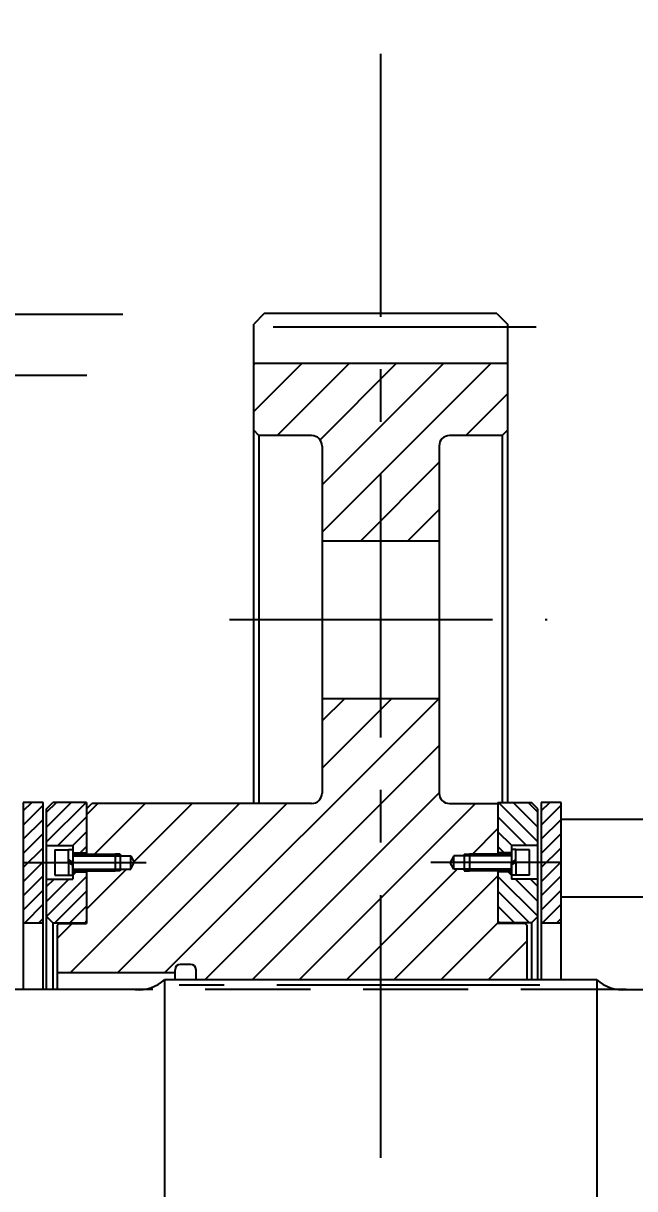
# Model space of a CAD drawing. Header units: millimetres. Extents: x 0 to 8400, y -2453 to 5940.
# Drawn here: x 3791 to 4372, y 3141 to 4249 of the extents above; entities that cross this region are included whole.
import ezdxf

# ---------------------------------------------------------------- set-up
doc = ezdxf.new("R2010")
doc.units = ezdxf.units.MM
doc.header["$LTSCALE"] = 200
doc.linetypes.add('F', pattern=[0.75, 0.5, -0.25])
doc.linetypes.add('G', pattern=[2, 1.25, -0.25, 0.25, -0.25])
for name, color, linetype in [('01', 7, 'Continuous'), ('02', 1, 'Continuous'), ('04', 2, 'F'), ('05', 142, 'G'), ('08', 1, 'Continuous')]:
    doc.layers.add(name, color=color, linetype=linetype)
doc.styles.get("Standard").update_dxf_attribs({"font": 'isocp', "width": 0.707, "bigfont": 'intecad.shx'})
doc.dimstyles.new('INTE', dxfattribs={"dimscale": 20, "dimtxt": 3.5, "dimasz": 3, "dimexe": 3, "dimexo": 0, "dimgap": 1, "dimtad": 1, "dimdec": 3, "dimdsep": 46, "dimtxsty": 'Standard', "dimcen": 0, "dimclrd": 1, "dimclre": 1, "dimclrt": 3, "dimaunit": 1, "dimadec": 0, "dimazin": 0, "dimtfac": 1, "dimtdec": 3, "dimtmove": 0, "dimatfit": 0, "dimfxl": 1, "dimarcsym": 0})

# ---------------------------------------------------------------- blocks, each defined once
blk = doc.blocks.new('*D33')
at = {"layer": '08', "color": 1, "lineweight": -2, "transparency": 16777216}
for p, q in [((1091.5, 3154.4), (1091.5, 5588.7)), ((7169.5, 3154.4), (7169.5, 5588.7)), ((7109.5, 5528.7), (1151.5, 5528.7))]:
    blk.add_line(p, q, dxfattribs=at)
at = {"layer": '08', "color": 1, "transparency": 16777216}
for points in [[(1151.5, 5538.7), (1151.5, 5518.7), (1091.5, 5528.7)], [(7109.5, 5538.7), (7109.5, 5518.7), (7169.5, 5528.7)]]:
    blk.add_solid(points, dxfattribs=at)
at = {"layer": 'DEFPOINTS', "color": 0, "transparency": 16777216}
for p in [(1091.5, 5528.7), (1091.5, 3154.4), (7169.5, 3154.4)]:
    blk.add_point(p, dxfattribs=at)
at = {"layer": '08', "color": 3, "transparency": 16777216, "insert": (4130.5, 5583.7), "char_height": 70, "attachment_point": 5}
blk.add_mtext('6078', dxfattribs=at)
blk = doc.blocks.new('*U26')
at = {"layer": '01'}
for p, q in [((-12.2, 4.1), (-12.2, 0)), ((0, 4.1), (-12.2, 4.1)), ((-12.2, 0), (0, 0)), ((0, 0), (-2.4, 4.1)), ((0, 4.1), (2.4, 0)), ((0, 4.1), (12.2, 4.1)), ((12.2, 0), (0, 0)), ((12.2, 4.1), (12.2, 0))]:
    blk.add_line(p, q, dxfattribs=at)
at = {"layer": '05'}
blk.add_line((0, 6.2), (0, -2.1), dxfattribs=at)

msp = doc.modelspace()

# ---------------------------------------------------------------- hatches: boundary and pattern name
at = {"layer": '02'}
h = msp.add_hatch(dxfattribs=at)
h.set_pattern_fill('LINE', color=256, scale=10, angle=45, style=0)
h.set_pattern_definition([(45, (-9.328, 264.614), (-22.45064, 22.45064), [])])
h.paths.add_polyline_path([(4130.5495, 2914.6473), (3955.0695, 2914.6473), (3955.0695, 2905.0143, -0.414213562), (3950.0695, 2900.0143), (3940.0695, 2900.0143, -0.414213562), (3935.0695, 2905.0143), (3935.0695, 2908.0143), (3823.0495, 2908.0143), (3823.0495, 2863.0973), (3825.0495, 2861.0973), (3851.0495, 2861.0973), (3851.0495, 2811.0123), (3878.0495, 2811.0123), (3883.0495, 2811.0123), (3883.0495, 2809.4123), (3893.0495, 2809.4123), (3896.391, 2803.0123), (3893.0495, 2796.6123), (3883.0495, 2796.6123), (3883.0495, 2795.0123), (3878.0495, 2795.0123), (3851.0495, 2795.0123), (3851.0495, 2752.0123), (3856.0495, 2747.0123), (4064.8995, 2747.0123, -0.414213562), (4074.8995, 2737.0123), (4074.8995, 2647.0123), (4130.5495, 2647.0123)])
h.paths.add_polyline_path([(4242.0495, 2861.0973), (4268.0295, 2861.0973), (4270.0295, 2863.0973), (4270.0295, 2914.6473), (4130.5495, 2914.6473), (4130.5495, 2647.0123), (4186.1995, 2647.0123), (4186.1995, 2737.0123, -0.414213562), (4196.1995, 2747.0123), (4242.0495, 2747.0123), (4242.0495, 2795.0123), (4215.0495, 2795.0123), (4210.0495, 2795.0123), (4210.0495, 2796.6123), (4200.0495, 2796.6123), (4196.708, 2803.0123), (4200.0495, 2809.4123), (4210.0495, 2809.4123), (4210.0495, 2811.0123), (4215.0495, 2811.0123), (4242.0495, 2811.0123)])
h.paths.add_polyline_path([(4186.1995, 2407.0123), (4186.1995, 2497.0123), (4130.5495, 2497.0123), (4130.5495, 2328.5423), (4251.1995, 2328.5423), (4251.1995, 2392.0123), (4246.1995, 2397.0123), (4196.1995, 2397.0123, -0.414213562)])
h.paths.add_polyline_path([(4130.5495, 2497.0123), (4074.8995, 2497.0123), (4074.8995, 2407.0123, -0.414213562), (4064.8995, 2397.0123), (4014.8995, 2397.0123), (4009.8995, 2392.0123), (4009.8995, 2328.5423), (4130.5495, 2328.5423)])
h.paths.add_polyline_path([(4130.5495, 3607.0123), (4074.8995, 3607.0123), (4074.8995, 3517.0123, -0.414213562), (4064.8995, 3507.0123), (3856.0495, 3507.0123), (3851.0495, 3502.0123), (3851.0495, 3459.0123), (3878.0495, 3459.0123), (3883.0495, 3459.0123), (3883.0495, 3457.4123), (3893.0495, 3457.4123), (3896.391, 3451.0123), (3893.0495, 3444.6123), (3883.0495, 3444.6123), (3883.0495, 3443.0123), (3878.0495, 3443.0123), (3851.0495, 3443.0123), (3851.0495, 3392.9273), (3825.0495, 3392.9273), (3823.0495, 3390.9273), (3823.0495, 3346.0103), (3935.0695, 3346.0103), (3935.0695, 3349.0103, -0.414213562), (3940.0695, 3354.0103), (3950.0695, 3354.0103, -0.414213562), (3955.0695, 3349.0103), (3955.0695, 3339.3773), (4130.5495, 3339.3773)])
h.paths.add_polyline_path([(4242.0495, 3443.0123), (4215.0495, 3443.0123), (4210.0495, 3443.0123), (4210.0495, 3444.6123), (4200.0495, 3444.6123), (4196.708, 3451.0123), (4200.0495, 3457.4123), (4210.0495, 3457.4123), (4210.0495, 3459.0123), (4215.0495, 3459.0123), (4242.0495, 3459.0123), (4242.0495, 3507.0123), (4196.1995, 3507.0123, -0.414213562), (4186.1995, 3517.0123), (4186.1995, 3607.0123), (4130.5495, 3607.0123), (4130.5495, 3339.3773), (4270.0295, 3339.3773), (4270.0295, 3390.9273), (4268.0295, 3392.9273), (4242.0495, 3392.9273)])
h.paths.add_polyline_path([(4130.5495, 3914.0123), (4009.8995, 3914.0123), (4009.8995, 3862.0123), (4014.8995, 3857.0123), (4064.8995, 3857.0123, -0.414213562), (4074.8995, 3847.0123), (4074.8995, 3757.0123), (4130.5495, 3757.0123)])
h.paths.add_polyline_path([(4251.1995, 3914.0123), (4130.5495, 3914.0123), (4130.5495, 3757.0123), (4186.1995, 3757.0123), (4186.1995, 3847.0123, -0.414213562), (4196.1995, 3857.0123), (4246.1995, 3857.0123), (4251.1995, 3862.0123)])
h.paths.add_polyline_path([(4130.5495, 3925.4823), (4009.8995, 3925.4823), (4009.8995, 3914.0123), (4130.5495, 3914.0123)])
h.paths.add_polyline_path([(4251.1995, 3925.4823), (4130.5495, 3925.4823), (4130.5495, 3914.0123), (4251.1995, 3914.0123)])
at = {"layer": '02', "linetype": 'Continuous'}
h = msp.add_hatch(dxfattribs=at)
h.set_pattern_fill('LINE', color=1, scale=3, angle=45, style=0)
h.set_pattern_definition([(45, (-2201.959, 1965.807), (-6.735192, 6.735192), [])])
h.paths.add_polyline_path([(3790.8495, 3393.5123), (3809.8495, 3393.5123), (3809.8495, 3508.0123), (3790.8495, 3508.0123)])
h = msp.add_hatch(dxfattribs=at)
h.set_pattern_fill('_USER', color=1, scale=10, angle=45, style=0, pattern_type=0)
h.set_pattern_definition([(45, (2374.407, 2272.217), (-7.07107, 7.07107), [])])
h.paths.add_polyline_path([(3851.0495, 3442.0123), (3838.0495, 3442.0123), (3838.0495, 3435.0123), (3813.0495, 3435.0123), (3813.0495, 3399.5123), (3819.0495, 3393.5123), (3851.0495, 3393.5123)])
h.paths.add_polyline_path([(3838.0495, 3467.0123), (3838.0495, 3460.0123), (3851.0495, 3460.0123), (3851.0495, 3508.0123), (3819.0495, 3508.0123), (3813.0495, 3502.0123), (3813.0495, 3467.0123)])
h = msp.add_hatch(dxfattribs=at)
h.set_pattern_fill('_USER', color=1, scale=10, angle=45, style=0, pattern_type=0)
h.set_pattern_definition([(135, (5718.692, 2272.217), (7.07107, 7.07107), [])])
h.paths.add_polyline_path([(4242.0495, 3442.0123), (4255.0495, 3442.0123), (4255.0495, 3435.0123), (4280.0495, 3435.0123), (4280.0495, 3399.5123), (4274.0495, 3393.5123), (4242.0495, 3393.5123)])
h.paths.add_polyline_path([(4255.0495, 3467.0123), (4255.0495, 3460.0123), (4242.0495, 3460.0123), (4242.0495, 3508.0123), (4274.0495, 3508.0123), (4280.0495, 3502.0123), (4280.0495, 3467.0123)])
h = msp.add_hatch(dxfattribs=at)
h.set_pattern_fill('LINE', color=1, scale=3, angle=45, style=0)
h.set_pattern_definition([(45, (-1709.559, 1965.807), (-6.735192, 6.735192), [])])
h.paths.add_polyline_path([(4283.2495, 3393.5123), (4302.2495, 3393.5123), (4302.2495, 3508.0123), (4283.2495, 3508.0123)])

# ---------------------------------------------------------------- linework, layer by layer
at = {"layer": '01', "color": 7, "linetype": 'Continuous'}
for p, q in [((3752.5495, 3972.5123), (3885.4999, 3972.5123)), ((4019.8995, 3972.9323), (4009.8995, 3962.9323)), ((4241.1995, 3972.9323), (4019.8995, 3972.9323)), ((4241.1995, 3972.9323), (4251.1995, 3962.9323)), ((4009.8995, 3507.0123), (4009.8995, 3962.9323)), ((4251.1995, 3962.9323), (4251.1995, 3508.0123)), ((3851.2223, 3914.0123), (3651.5495, 3914.0123)), ((4014.8995, 3857.0123), (4009.8995, 3862.0123)), ((4246.1995, 3857.0123), (4251.1995, 3862.0123)), ((4014.8995, 3857.0123), (4014.8995, 3507.0123)), ((4064.8995, 3857.0123), (4014.8995, 3857.0123)), ((4074.8995, 3847.0123), (4074.8995, 3517.0123)), ((4186.1995, 3847.0123), (4186.1995, 3517.0123)), ((4246.1995, 3857.0123), (4196.1995, 3857.0123)), ((4246.1995, 3857.0123), (4246.1995, 3508.0123)), ((4074.8995, 3757.0123), (4186.1995, 3757.0123)), ((4074.8995, 3607.0123), (4186.1995, 3607.0123)), ((3790.8495, 3508.0123), (3790.8495, 3330.0123)), ((3809.8495, 3508.0123), (3790.8495, 3508.0123)), ((3809.8495, 3330.0123), (3809.8495, 3508.0123)), ((3813.0495, 3502.0123), (3819.0495, 3508.0123)), ((3851.0495, 3508.0123), (3819.0495, 3508.0123)), ((3851.0495, 3502.0123), (3856.0495, 3507.0123)), ((4064.8995, 3507.0123), (3856.0495, 3507.0123)), ((4196.1995, 3507.0123), (4242.0495, 3507.0123)), ((4242.0495, 3508.0123), (4274.0495, 3508.0123)), ((4280.0495, 3502.0123), (4274.0495, 3508.0123)), ((4283.2495, 3508.0123), (4283.2495, 3339.3773)), ((4302.2495, 3508.0123), (4283.2495, 3508.0123)), ((4302.2495, 3339.3773), (4302.2495, 3508.0123)), ((3813.0495, 3330.0123), (3813.0495, 3502.0123)), ((4280.0495, 3339.3773), (4280.0495, 3502.0123)), ((4302.2495, 3492.0356), (4597.2495, 3492.0356)), ((3813.0495, 3467.0123), (3838.0495, 3467.0123)), ((3838.0495, 3467.0123), (3838.0495, 3435.0123)), ((3838.0495, 3460.0123), (3851.0495, 3460.0123)), ((4255.0495, 3460.0123), (4242.0495, 3460.0123)), ((4280.0495, 3467.0123), (4255.0495, 3467.0123)), ((3878.0495, 3457.4123), (3893.0495, 3457.4123)), ((3893.0495, 3444.6123), (3893.0495, 3457.4123)), ((3893.0495, 3457.4123), (3896.391, 3451.0123)), ((3893.0495, 3444.6123), (3896.391, 3451.0123)), ((4200.0495, 3457.4123), (4196.708, 3451.0123)), ((4200.0495, 3444.6123), (4196.708, 3451.0123)), ((4215.0495, 3457.4123), (4200.0495, 3457.4123)), ((4200.0495, 3444.6123), (4200.0495, 3457.4123)), ((3838.0495, 3442.0123), (3851.0495, 3442.0123)), ((3851.0495, 3443.0123), (3851.0495, 3392.9273)), ((3878.0495, 3444.6123), (3893.0495, 3444.6123)), ((4215.0495, 3444.6123), (4200.0495, 3444.6123)), ((4242.0495, 3443.0123), (4242.0495, 3392.9273)), ((4255.0495, 3442.0123), (4242.0495, 3442.0123)), ((3813.0495, 3435.0123), (3838.0495, 3435.0123)), ((4280.0495, 3435.0123), (4255.0495, 3435.0123)), ((4302.2495, 3418.3986), (4597.2495, 3418.3986)), ((3790.8495, 3393.5123), (3809.8495, 3393.5123)), ((3813.0495, 3399.5123), (3819.0495, 3393.5123)), ((3819.0495, 3393.5123), (3851.0495, 3393.5123)), ((3823.0495, 3390.9273), (3825.0495, 3392.9273)), ((3825.0495, 3392.9273), (3851.0495, 3392.9273)), ((4274.0495, 3393.5123), (4242.0495, 3393.5123)), ((4268.0295, 3392.9273), (4242.0495, 3392.9273)), ((4268.0295, 3392.9273), (4270.0295, 3390.9273)), ((4280.0495, 3399.5123), (4274.0495, 3393.5123)), ((4283.2495, 3393.5123), (4302.2495, 3393.5123)), ((3823.0495, 3390.9273), (3823.0495, 3330.0123)), ((4270.0295, 3339.3773), (4270.0295, 3390.9273)), ((3935.0695, 3339.3773), (3935.0695, 3349.0103)), ((3950.0695, 3354.0103), (3940.0695, 3354.0103)), ((3955.0695, 3339.3773), (3955.0695, 3349.0103)), ((4336.0295, 3339.3773), (3925.0695, 3339.3773)), ((3897.2239, 3330.0123), (3106.8495, 3330.0123)), ((4363.8751, 3330.0123), (5154.2495, 3330.0123))]:
    msp.add_line(p, q, dxfattribs=at)
at = {"layer": '01'}
for p, q in [((4251.1995, 3925.4823), (4009.8995, 3925.4823)), ((3851.0495, 3508.0123), (3851.0495, 3459.0123)), ((4242.0495, 3508.0123), (4242.0495, 3459.0123)), ((3820.9495, 3463.0123), (3833.9495, 3463.0123)), ((3820.9495, 3463.0123), (3820.9495, 3439.0123)), ((3838.0495, 3459.0123), (3878.0495, 3459.0123)), ((3878.0495, 3459.0123), (3878.0495, 3443.0123)), ((3883.0495, 3459.0123), (3883.0495, 3443.0123)), ((4210.0495, 3459.0123), (4210.0495, 3443.0123)), ((4255.0495, 3459.0123), (4215.0495, 3459.0123)), ((4215.0495, 3459.0123), (4215.0495, 3443.0123)), ((4255.0495, 3467.0123), (4255.0495, 3435.0123)), ((4272.1495, 3463.0123), (4259.1495, 3463.0123)), ((4272.1495, 3439.0123), (4272.1495, 3463.0123)), ((3820.9495, 3439.0123), (3833.9495, 3439.0123)), ((3838.0495, 3443.0123), (3878.0495, 3443.0123)), ((4255.0495, 3443.0123), (4215.0495, 3443.0123)), ((4272.1495, 3439.0123), (4259.1495, 3439.0123)), ((3819.0495, 3393.5123), (3819.0495, 3330.0123)), ((4274.0495, 3393.5123), (4274.0495, 3339.3773)), ((3935.0695, 3346.0103), (3823.0495, 3346.0103)), ((3925.0695, 3339.3773), (3925.0695, 2914.6473)), ((4336.0295, 3339.3773), (4336.0295, 2914.6473))]:
    msp.add_line(p, q, dxfattribs=at)
at = {"layer": '01', "color": 7, "linetype": 'Continuous'}
for centre, radius, start, end in [((4064.8995, 3847.0123), 10, 0, 90), ((4196.1995, 3847.0123), 10, 90, 180), ((4064.8995, 3517.0123), 10, 270, 0), ((4196.1995, 3517.0123), 10, 180, 270), ((3940.0695, 3349.0103), 5, 90, 180), ((3950.0695, 3349.0103), 5, 0, 90)]:
    msp.add_arc(centre, radius, start, end, dxfattribs=at)
at = {"layer": '01'}
for centre, start, end in [((3900.3744, 3366.725), 265.0952902, 312.0822382), ((4360.7247, 3366.725), 227.9177618, 274.9047098)]:
    msp.add_arc(centre, 36.8476, start, end, dxfattribs=at)
at = {"layer": '02'}
for p, q in [((3883.0495, 3459.0123), (3878.0495, 3459.0123)), ((4210.0495, 3459.0123), (4215.0495, 3459.0123)), ((3838.0495, 3457.4123), (3878.0495, 3457.4123)), ((4255.0495, 3457.4123), (4215.0495, 3457.4123)), ((3838.0495, 3444.6123), (3878.0495, 3444.6123)), ((3883.0495, 3443.0123), (3878.0495, 3443.0123)), ((4210.0495, 3443.0123), (4215.0495, 3443.0123)), ((4255.0495, 3444.6123), (4215.0495, 3444.6123))]:
    msp.add_line(p, q, dxfattribs=at)
at = {"layer": '04'}
msp.add_line((4363.8751, 3330.0123), (3897.2239, 3330.0123), dxfattribs=at)
at = {"layer": '05'}
for p, q in [((4130.5495, 4219.969), (4130.5495, 1175.2292)), ((4278.5351, 3960.1323), (3983.2506, 3960.1323)), ((3790.6262, 3451.0123), (3907.8068, 3451.0123)), ((4302.4728, 3451.0123), (4178.1973, 3451.0123)), ((4281.9188, 3334.2463), (3938.9833, 3334.2463))]:
    msp.add_line(p, q, dxfattribs=at)
at = {"layer": '05', "color": 4, "linetype": 'G'}
msp.add_line((3986.9964, 3682.0123), (4288.7888, 3682.0123), dxfattribs=at)

# ---------------------------------------------------------------- block references
at = {"layer": '02', "xscale": -1, "rotation": 90}
msp.add_blockref('*U26', (3838.0495, 3451.0123), dxfattribs=at)
at = {"layer": '02', "rotation": 270}
msp.add_blockref('*U26', (4255.0495, 3451.0123), dxfattribs=at)

# ---------------------------------------------------------------- dimensions: what is measured, and where the dimension line sits
at = {"layer": '08'}
dim = msp.add_linear_dim(base=(1091.5495, 5528.6555), p1=(7169.5495, 3154.4073), p2=(1091.5495, 3154.4073), dimstyle='INTE', dxfattribs=at)
dim.commit()
dim.dimension.update_dxf_attribs({"geometry": '*D33', "text_midpoint": (4130.5495, 5583.6555)})

doc.saveas('drawing.dxf')
